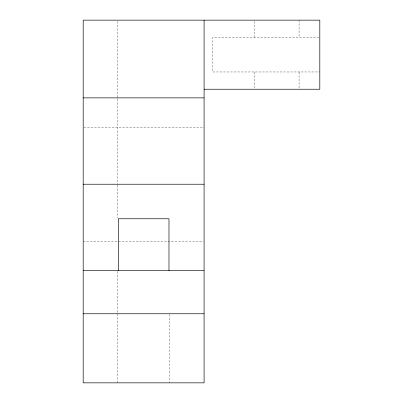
<?xml version="1.0" encoding="UTF-8"?>
<svg xmlns="http://www.w3.org/2000/svg" width="403" height="403" viewBox="0 0 403 403"><rect width="100%" height="100%" fill="white"/><g stroke="black" fill="none" stroke-linecap="round" stroke-linejoin="round"><path stroke-width="0.3" stroke-dasharray="2.02 1.51" d="M319.181 37.424L212.729 37.424L212.729 71.966L319.811 71.966M83.819 127.232L204.089 127.232M83.189 241.226L203.465 241.226M299.081 20.15L299.081 37.424M299.081 71.966L299.081 89.234M254.177 21.384L254.177 37.424M254.177 71.966L254.177 89.234M169.547 314.39L169.547 382.85M117.731 21.409L117.731 98.231M117.731 98.861L117.731 184.498M117.731 185.128L117.731 217.872M117.731 271.395L117.731 382.85"/><path stroke-width="0.6" d="M204.089 89.234L319.811 89.234L319.811 20.15L83.189 20.15L83.189 382.85L204.089 382.85L204.089 20.15M83.189 97.874L204.089 97.874M83.189 184.226L204.089 184.226M83.189 270.584L204.089 270.584M83.189 313.766L204.089 313.766M168.978 270.584L168.978 218.774L118.301 218.774L118.301 270.584"/></g></svg>
